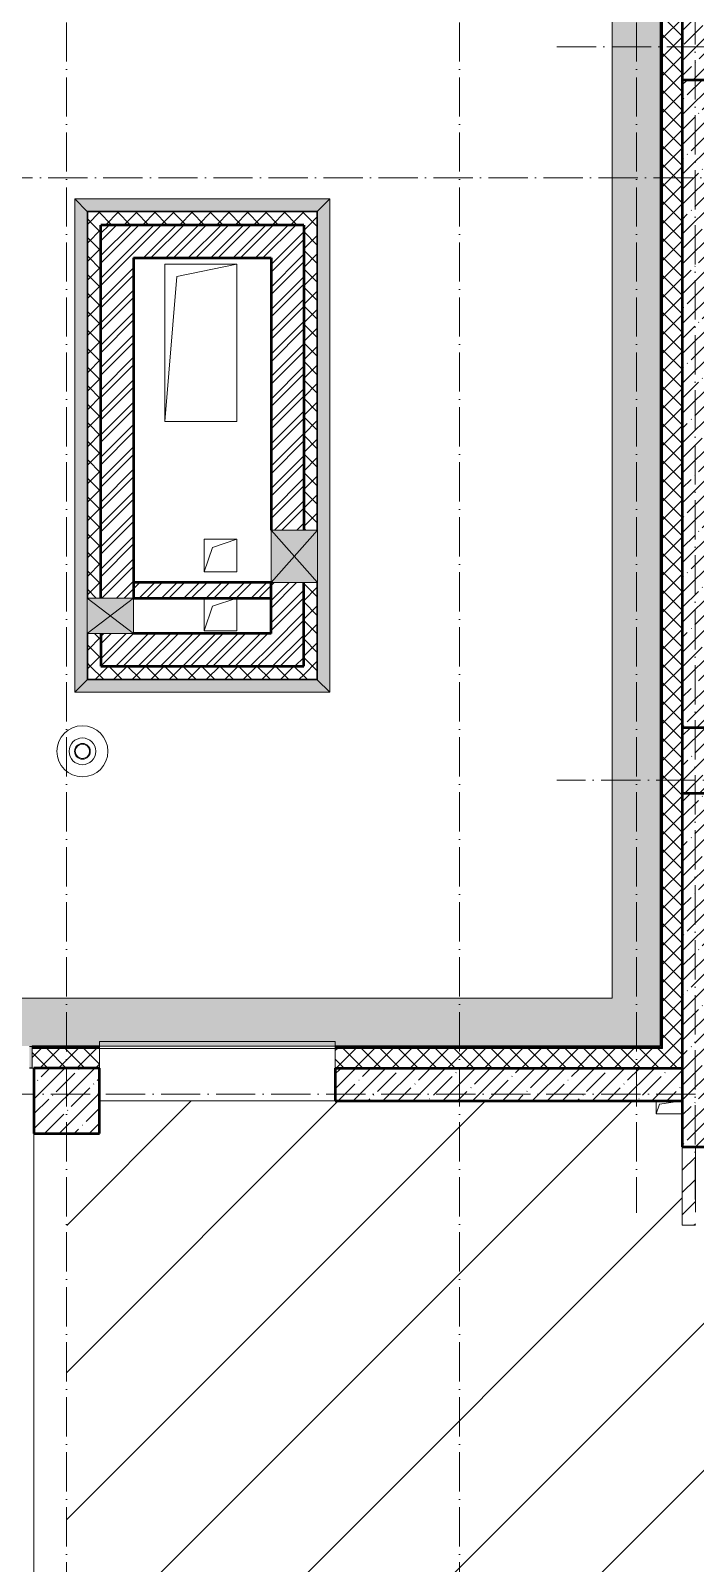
# Model space of a CAD drawing. Header units: millimetres. Extents: x -17017 to 628417, y -109036 to 199237.
# Drawn here: x 88485 to 93560, y 127712 to 139420 of the extents above; entities that cross this region are included whole.
import ezdxf

# ---------------------------------------------------------------- set-up
doc = ezdxf.new("R2010")
doc.units = ezdxf.units.MM
doc.linetypes.add('50_200_ШТРИХ_1Т_ш5_п1_п1_', pattern=[700, 500, -100, 0, -100])
for name, color, linetype, lineweight in [('3.1) ЖБ окна 1.2 м', 102, 'Continuous', 30), ('A-DETL-GENF-OTLN', 7, 'Continuous', 9), ('A-FLOR-____-OTLN', 7, 'Continuous', 9), ('A-GENM-____-OTLN', 7, 'Continuous', 9), ('A-GLAZ-____-OTLN', 7, 'Continuous', 9), ('A-WALL-____-MCUT-1', 7, 'Continuous', 9), ('A-WALL-____-MCUT-2', 7, 'Continuous', 50), ('A-WALL-____-OTLN', 7, 'Continuous', 9), ('A-WALL-____-PATT-1', 7, 'Continuous', 9), ('A-WALL-FNSH-MCUT-1', 7, 'Continuous', 9), ('S-COLS-____-MCUT', 7, 'Continuous', 50), ('S-COLS-____-OTLN', 7, 'Continuous', 9), ('S-GRID-____-OTLN-1', 7, '50_200_ШТРИХ_1Т_ш5_п1_п1_', 9), ('стяжа', 7, 'Continuous', 30)]:
    doc.layers.add(name, color=color, linetype=linetype, lineweight=lineweight)
doc.layers.add('A-GLAZ-____-OTLN-1', color=7, linetype='Continuous', lineweight=9, true_color=0xc0c0c0)
pattern_1 = [(45, (43259.71, 63713.66), (-70.71068, 70.71068), []), (135, (43259.71, 63713.66), (-70.71068, -70.71068), [])]
pattern_2 = [(45, (43259.71, 63713.66), (-114.04925, 114.04925), []), (45, (43373.76, 63713.66), (-114.04925, 114.04925), [201.612, -40.322, 3.353, -36.97])]
pattern_3 = [(45, (43259.71, 63713.66), (-85.53659, 85.53659), []), (45, (43316.74, 63713.66), (-85.53659, 85.53659), [])]

# ---------------------------------------------------------------- blocks, each defined once
blk = doc.blocks.new('BSC_Колонна _Прямоугольная - 500х800-V75-АР1_План отверстий 2 этажа в осях 1-64_Ю-ЯЯ')
at = {"layer": 'S-COLS-____-OTLN'}
h = blk.add_hatch(dxfattribs=at)
h.set_pattern_fill('FP_87', color=256, style=0, pattern_type=2)
h.set_pattern_definition([(315, (-75581.04, 50600), (114.04925, 114.04925), []), (315, (-75581.04, 50485.95), (114.04925, 114.04925), [201.613, -40.323, 3.353, -36.97])])
h.paths.add_polyline_path([(-250, -400), (250, -400), (250, 400), (-250, 400)], flags=0)
at = {"layer": 'S-COLS-____-MCUT'}
for p, q in [((250, 400), (-250, 400)), ((-250, 400), (-250, -400)), ((250, -400), (250, 400)), ((-250, -400), (250, -400))]:
    blk.add_line(p, q, dxfattribs=at)
blk = doc.blocks.new('BSC_Колонна _Прямоугольная - 500х800-V76-АР1_План отверстий 2 этажа в осях 1-64_Ю-ЯЯ')
at = {"layer": 'S-COLS-____-OTLN'}
h = blk.add_hatch(dxfattribs=at)
h.set_pattern_fill('FP_88', color=256, style=0, pattern_type=2)
h.set_pattern_definition([(315, (-70131.04, 50600), (114.04925, 114.04925), []), (315, (-70131.04, 50485.95), (114.04925, 114.04925), [201.613, -40.323, 3.353, -36.97])])
h.paths.add_polyline_path([(-250, -400), (250, -400), (250, 400), (-250, 400)], flags=0)
at = {"layer": 'S-COLS-____-MCUT'}
for p, q in [((250, 400), (-250, 400)), ((-250, 400), (-250, -400)), ((250, -400), (250, 400)), ((-250, -400), (250, -400))]:
    blk.add_line(p, q, dxfattribs=at)
blk = doc.blocks.new('BSC_Колонна _Прямоугольная - 500х500-V149-АР1_План отверстий 2 этажа в осях 1-64_Ю-ЯЯ')
at = {"layer": 'S-COLS-____-OTLN'}
h = blk.add_hatch(dxfattribs=at)
h.set_pattern_fill('FP_163', color=256, style=0, pattern_type=2)
h.set_pattern_definition([(45, (-45500, -67531.04), (-114.04925, 114.04925), []), (45, (-45385.95, -67531.04), (-114.04925, 114.04925), [201.613, -40.323, 3.353, -36.97])])
h.paths.add_polyline_path([(-250, -250), (250, -250), (250, 250), (-250, 250), (-250, 187)], flags=0)
at = {"layer": 'S-COLS-____-MCUT'}
for p, q in [((250, 250), (-250, 250)), ((-250, 250), (-250, -250)), ((250, -250), (250, 250)), ((-250, -250), (250, -250))]:
    blk.add_line(p, q, dxfattribs=at)
blk = doc.blocks.new('Отлив_СКБ - Отлив витража_СФТК-31884011-АР1_План отверстий 2 этажа в осях 1-64_Ю-ЯЯ')
at = {"layer": 'A-GLAZ-____-OTLN-1'}
for points in [[(1800, 2), (1800, 37), (0, 37), (0, 2), (1715, 2)], [(1715, 0), (1800, 0), (1800, 2), (0, 2), (0, 0)]]:
    blk.add_hatch(color=256, dxfattribs=at).paths.add_polyline_path(points, flags=0)
at = {"layer": 'A-GLAZ-____-OTLN'}
for p, q in [((0, 3), (0, 37)), ((1800, 37), (0, 37)), ((0, 2), (1800, 2)), ((1800, 37), (1800, 3)), ((1800, 0), (0, 0))]:
    blk.add_line(p, q, dxfattribs=at)
blk = doc.blocks.new('Кровельный аэратор - 143_Кровельный аэратор-15605992-АР1_План отверстий 2 этажа в осях 1-64_Ю-ЯЯ')
at = {"layer": 'A-GENM-____-OTLN'}
for radius, start, end in [(195, 360, 180), (195, 180, 360), (102, 360, 180), (102, 180, 360), (60, 360, 180), (60, 180, 360), (55, 360, 180), (55, 180, 360)]:
    blk.add_arc((0, 0), radius, start, end, dxfattribs=at)
blk = doc.blocks.new('Отлив_СКБ1 - Отлив_ТШ 50-30087073-АР1_План отверстий 2 этажа в осях 1-64_Ю-ЯЯ')
at = {"layer": 'A-GLAZ-____-OTLN-1'}
for points in [[(4965, 0), (4965, -2), (4985, -2), (4985, 0)], [(4965, -2), (4965, -165), (4985, -165), (4985, -2)], [(4965, -165), (4965, -170), (4450, -170), (4450, -204), (2650, -204), (2650, -170), (170, -170), (535, -535), (5180, -535), (5180, -170), (4985, -170), (4985, -165)]]:
    blk.add_hatch(color=256, dxfattribs=at).paths.add_polyline_path(points, flags=0)
at = {"layer": 'A-GLAZ-____-OTLN'}
for p, q in [((4965, 0), (4985, 0)), ((4985, -2), (4965, -2)), ((4985, -165), (4965, -165)), ((4985, -165), (4965, -165)), ((5180, -170), (5180, -535)), ((535, -535), (5180, -535))]:
    blk.add_line(p, q, dxfattribs=at)
blk = doc.blocks.new('Отлив_СКБ1 - Отлив_ТШ 50-30087418-АР1_План отверстий 2 этажа в осях 1-64_Ю-ЯЯ')
at = {"layer": 'A-GLAZ-____-OTLN-1'}
h = blk.add_hatch(color=256, dxfattribs=at)
h.paths.add_polyline_path([(17305, -170), (33, -170), (33, -535), (16940, -535), (17192, -283)], flags=0)
h.paths.add_polyline_path([(11, -283), (11, -170), (0, -170), (0, -535), (11, -535)], flags=0)
at = {"layer": 'A-GLAZ-____-OTLN'}
blk.add_line((33, -535), (16940, -535), dxfattribs=at)
blk = doc.blocks.new('AR_Отверстие прямоугольное _в плите_ - AR_Отверстие прямоугольное _в плите_-30510712-АР1_План отверстий 2 этажа в осях 1-64_Ю-ЯЯ')
at = {"layer": 'A-GENM-____-OTLN'}
for p, q in [((-100, 50), (-100, -50)), ((-100, -50), (-75, 25)), ((-75, 25), (100, 50)), ((-100, -50), (100, -50))]:
    blk.add_line(p, q, dxfattribs=at)
blk = doc.blocks.new('AR_Отверстие прямоугольное _в плите_ - AR_Отверстие прямоугольное _в плите_-V184-АР1_План отверстий 2 этажа в осях 1-64_Ю-ЯЯ')
at = {"layer": 'A-GENM-____-OTLN'}
for p, q in [((-125, 125), (-125, -125)), ((-63, 63), (125, 125)), ((125, -125), (125, 125)), ((-125, -125), (-63, 63)), ((-125, -125), (125, -125))]:
    blk.add_line(p, q, dxfattribs=at)
blk = doc.blocks.new('AR_Отверстие прямоугольное _в плите_ - AR_Отверстие прямоугольное _в плите_-V186-АР1_План отверстий 2 этажа в осях 1-64_Ю-ЯЯ')
at = {"layer": 'A-GENM-____-OTLN'}
for p, q in [((125, 125), (-125, 125)), ((-125, 125), (-125, -125)), ((-63, 63), (125, 125)), ((125, -125), (125, 125)), ((-125, -125), (-63, 63)), ((-125, -125), (125, -125))]:
    blk.add_line(p, q, dxfattribs=at)
blk = doc.blocks.new('AR_Отверстие прямоугольное _в плите_ - AR_Отверстие прямоугольное _в плите_-30602876-АР1_План отверстий 2 этажа в осях 1-64_Ю-ЯЯ')
at = {"layer": 'A-GENM-____-OTLN'}
for p, q in [((275, 600), (-275, 600)), ((-275, 600), (-275, -600)), ((-183, 508), (275, 600)), ((275, -600), (275, 600)), ((-275, -600), (-183, 508)), ((-275, -600), (275, -600))]:
    blk.add_line(p, q, dxfattribs=at)
blk = doc.blocks.new('AR_Отверстие прямоугольное _в стене__БезПР - AR_Отверстие прямоугольное _в стене__БезПР-31944103-АР1_План отверстий 2 этажа в осях 1-64_Ю-ЯЯ')
at = {"layer": 'A-GLAZ-____-OTLN'}
blk.add_hatch(color=256, dxfattribs=at).paths.add_polyline_path([(-135, 230), (-135, -125), (135, -125), (135, 230)], flags=0)
at = {"layer": 'A-DETL-GENF-OTLN'}
for p, q in [((-135, -125), (-135, 230)), ((-135, 230), (135, 230)), ((135, 230), (-135, -125)), ((-135, 230), (135, -125)), ((135, 230), (-135, 230)), ((-135, 230), (-135, -125)), ((135, 230), (135, -125)), ((135, -125), (135, 230)), ((135, -125), (-135, -125)), ((-135, -125), (135, -125))]:
    blk.add_line(p, q, dxfattribs=at)
blk = doc.blocks.new('AR_Отверстие прямоугольное _в стене_ - AR_Отверстие прямоугольное _в стене__ОВ-32491768-АР1_План отверстий 2 этажа в осях 1-64_Ю-ЯЯ')
at = {"layer": 'A-GLAZ-____-OTLN'}
blk.add_hatch(color=256, dxfattribs=at).paths.add_polyline_path([(200, 230), (-200, 230), (-200, -125), (200, -125)], flags=0)
at = {"layer": 'A-DETL-GENF-OTLN'}
for p, q in [((-200, -125), (-200, 230)), ((-200, 230), (200, 230)), ((200, 230), (-200, -125)), ((-200, 230), (200, -125)), ((200, 230), (-200, 230)), ((-200, 230), (-200, -125)), ((200, 230), (200, -125)), ((200, -125), (200, 230)), ((200, -125), (-200, -125)), ((-200, -125), (200, -125))]:
    blk.add_line(p, q, dxfattribs=at)
blk = doc.blocks.new('Отлив_СКБ1 - Отлив_Шахты-32492919-АР1_План отверстий 2 этажа в осях 1-64_Ю-ЯЯ')
at = {"layer": 'A-GLAZ-____-OTLN-1'}
blk.add_hatch(color=256, dxfattribs=at).paths.add_polyline_path([(1653, 103), (1749, 199), (-199, 199), (-103, 103), (-103, 105), (1653, 105)], flags=0)
at = {"layer": 'A-GLAZ-____-OTLN'}
for p, q in [((-103, 103), (-199, 199)), ((1749, 199), (-199, 199)), ((1749, 199), (1653, 103))]:
    blk.add_line(p, q, dxfattribs=at)
blk = doc.blocks.new('Отлив_СКБ1 - Отлив_Шахты-32489101-АР1_План отверстий 2 этажа в осях 1-64_Ю-ЯЯ')
at = {"layer": 'A-GLAZ-____-OTLN-1'}
blk.add_hatch(color=256, dxfattribs=at).paths.add_polyline_path([(3569, 199), (-199, 199), (-103, 103), (-103, 105), (3473, 105), (3473, 103), (3475, 105)], flags=0)
at = {"layer": 'A-GLAZ-____-OTLN'}
for p, q in [((-103, 103), (-199, 199)), ((3569, 199), (-199, 199)), ((3569, 199), (3473, 103))]:
    blk.add_line(p, q, dxfattribs=at)
blk = doc.blocks.new('2этаж')
at = {"layer": 'S-GRID-____-OTLN-1', "color": 251, "ltscale": 0.6, "true_color": 0x636466}
for p, q in [((29908.3, 549908.8), (29908.3, 512083.3)), ((32908.3, 549908.8), (32908.3, 511907.5)), ((34258.3, 549908.8), (34258.3, 525691.4)), ((34708.3, 549620.5), (34708.3, 525691.4)), ((33650.4, 534597), (88482.7, 534597)), ((18845.8, 533597), (88482.7, 533597)), ((88482.7, 528997), (33650.4, 528997)), ((88482.7, 526597), (-20260.4, 526597))]:
    blk.add_line(p, q, dxfattribs=at)

msp = doc.modelspace()

# ---------------------------------------------------------------- hatches: boundary and pattern name
at = {"layer": 'A-WALL-____-PATT-1'}
h = msp.add_hatch(dxfattribs=at)
h.set_pattern_fill('FP_1', color=256, style=0, pattern_type=2)
h.set_pattern_definition(pattern_1)
h.paths.add_polyline_path([(93310, 131495), (93460, 131495), (93460, 149625), (93310, 149625), (93310, 131645)], flags=0)
h = msp.add_hatch(dxfattribs=at)
h.set_pattern_fill('FP_13', color=256, style=0, pattern_type=2)
h.set_pattern_definition(pattern_2)
h.paths.add_polyline_path([(93710, 134095), (93710, 139045), (93460, 139045), (93460, 134095)], flags=0)
h = msp.add_hatch(dxfattribs=at)
h.set_pattern_fill('FP_1', color=256, style=0, pattern_type=2)
h.set_pattern_definition(pattern_1)
h.paths.add_polyline_path([(90570, 137935), (90670, 137935), (90670, 138035), (88920, 138035), (88920, 137935), (90083, 137935)], flags=0)
h = msp.add_hatch(dxfattribs=at)
h.set_pattern_fill('FP_1', color=256, style=0, pattern_type=2)
h.set_pattern_definition(pattern_1)
h.paths.add_polyline_path([(89020, 134565), (89020, 134815), (88920, 134815), (88920, 134565)], flags=0)
h.paths.add_polyline_path([(88920, 135085), (89020, 135085), (89020, 137935), (88920, 137935), (88920, 135468)], flags=0)
h = msp.add_hatch(dxfattribs=at)
h.set_pattern_fill('FP_3', color=256, style=0, pattern_type=2)
h.set_pattern_definition(pattern_3)
h.paths.add_polyline_path([(89200, 137685), (90570, 137685), (90570, 137935), (89020, 137935), (89020, 137685)], flags=0)
h = msp.add_hatch(dxfattribs=at)
h.set_pattern_fill('FP_1', color=256, style=0, pattern_type=2)
h.set_pattern_definition(pattern_1)
h.paths.add_polyline_path([(90570, 134465), (90670, 134465), (90670, 135205), (90570, 135205), (90570, 134565)], flags=0)
h.paths.add_polyline_path([(90670, 135605), (90670, 137935), (90570, 137935), (90570, 135605), (90634, 135605)], flags=0)
h = msp.add_hatch(dxfattribs=at)
h.set_pattern_fill('FP_3', color=256, style=0, pattern_type=2)
h.set_pattern_definition(pattern_3)
h.paths.add_polyline_path([(89200, 135085), (89270, 135085), (89270, 137685), (89020, 137685), (89020, 135085)], flags=0)
h = msp.add_hatch(dxfattribs=at)
h.set_pattern_fill('FP_3', color=256, style=0, pattern_type=2)
h.set_pattern_definition(pattern_3)
h.paths.add_polyline_path([(90525, 134565), (90570, 134565), (90570, 135205), (90320, 135205), (90320, 134565)], flags=0)
h.paths.add_polyline_path([(90320, 135605), (90570, 135605), (90570, 137685), (90320, 137685), (90320, 137082)], flags=0)
h = msp.add_hatch(dxfattribs=at)
h.set_pattern_fill('FP_3', color=256, style=0, pattern_type=2)
h.set_pattern_definition(pattern_3)
h.paths.add_polyline_path([(90320, 135085), (90320, 135205), (89270, 135205), (89270, 135085), (90083, 135085)], flags=0)
h = msp.add_hatch(dxfattribs=at)
h.set_pattern_fill('FP_3', color=256, style=0, pattern_type=2)
h.set_pattern_definition(pattern_3)
h.paths.add_polyline_path([(89200, 134565), (90320, 134565), (90320, 134815), (89020, 134815), (89020, 134565)], flags=0)
h = msp.add_hatch(dxfattribs=at)
h.set_pattern_fill('FP_1', color=256, style=0, pattern_type=2)
h.set_pattern_definition(pattern_1)
h.paths.add_polyline_path([(90083, 134465), (90570, 134465), (90570, 134565), (88920, 134565), (88920, 134465), (89200, 134465)], flags=0)
h = msp.add_hatch(dxfattribs=at)
h.set_pattern_fill('FP_13', color=256, style=0, pattern_type=2)
h.set_pattern_definition(pattern_2)
h.paths.add_polyline_path([(93710, 130895), (93710, 133595), (93460, 133595), (93460, 130895), (93618, 130895)], flags=0)
h = msp.add_hatch(dxfattribs=at)
h.set_pattern_fill('FP_1', color=256, style=0, pattern_type=2)
h.set_pattern_definition(pattern_1)
h.paths.add_polyline_path([(92735, 131495), (93310, 131495), (93310, 131645), (90810, 131645), (90810, 131495)], flags=0)
h.paths.add_polyline_path([(88758, 131495), (89010, 131495), (89010, 131645), (88495, 131645), (88495, 131495), (88537, 131495)], flags=0)
h = msp.add_hatch(dxfattribs=at)
h.set_pattern_fill('FP_13', color=256, style=0, pattern_type=2)
h.set_pattern_definition(pattern_2)
h.paths.add_polyline_path([(93460, 131245), (93460, 131495), (90810, 131495), (90810, 131245), (92735, 131245)], flags=0)
h = msp.add_hatch(dxfattribs=at)
h.set_pattern_fill('FP_4', color=256, style=0, pattern_type=2)
h.set_pattern_definition([(45, (43259.71, 63713.66), (-84.85281, 84.85281), [])])
h.paths.add_polyline_path([(93560, 130295), (93560, 130895), (93460, 130895), (93460, 130295)], flags=0)
at = {"layer": 'стяжа'}
h = msp.add_hatch(dxfattribs=at)
h.set_pattern_fill('ANSI31', color=5, scale=250)
h.paths.add_polyline_path([(117700, 133595), (117160, 133595), (112460, 133595), (111960, 133595), (111760, 133595), (111760, 133145), (111534, 133145), (111534, 133139), (111086, 133139), (110960, 133145), (110960, 133595), (107510, 133595), (107510, 133095), (107010, 133095), (107010, 131395), (107510, 131395), (107510, 130895), (107010, 130895), (106510, 130895), (105210, 130895), (104210, 130895), (103210, 130895), (102711, 130895), (102511, 130895), (102060, 130895), (100360, 130895), (100360, 130095), (100085, 130095), (99185, 130095), (98910, 130095), (98910, 130895), (97560, 130895), (97061, 130895), (96861, 130895), (96410, 130895), (96060, 130895), (96060, 130295), (95960, 130295), (95910, 130295), (95910, 130395), (94810, 130395), (94810, 130295), (94510, 130295), (93560, 130295), (93460, 130295), (93460, 130895), (93460, 131145), (93260, 131145), (93260, 131245), (90810, 131245), (89010, 131245), (89010, 130995), (88760, 130995), (88760, 126895), (89010, 126895), (89335, 126895), (89335, 126901), (89410, 126901), (89845, 126895), (90695, 126895), (91035, 126895), (91035, 126901), (91104, 126901), (91110, 126901), (91185, 126901), (91510, 126895), (92010, 126895), (93635, 126895), (93635, 126901), (93710, 126901), (93716, 126901), (93785, 126901), (93870, 126895), (94270, 126895), (94410, 126895), (94410, 126901), (94485, 126901), (94635, 126895), (94635, 126901), (94710, 126901), (94890, 126895), (95190, 126895), (95410, 126895), (95410, 126901), (95485, 126901), (95635, 126895), (95635, 126901), (95710, 126901), (96410, 126895), (96410, 126901), (96485, 126901), (96635, 126895), (96635, 126901), (96710, 126901), (97410, 126895), (97410, 126901), (97510, 126901), (97510, 126895), (98010, 126895), (98335, 126895), (98335, 126901), (98410, 126901), (98760, 126895), (99610, 126895), (100035, 126895), (100035, 126901), (100104, 126901), (100110, 126901), (100185, 126901), (100510, 126895), (101010, 126895), (101510, 126895), (102010, 126895), (103735, 126895), (103735, 126901), (103810, 126901), (103816, 126901), (103840, 126895), (103810, 126895), (103810, 126855), (103815, 126855), (103815, 126695), (105610, 126695), (105610, 126764), (105610, 126826), (105610, 126901), (105685, 126901), (106510, 126895), (107010, 126895), (107535, 126895), (107535, 126901), (107610, 126901), (107616, 126901), (107685, 126901), (108335, 126895), (108585, 126895), (108685, 126895), (108685, 126901), (108754, 126901), (108760, 126901), (108835, 126901), (109960, 126895), (110410, 126895), (112010, 126895), (112510, 126895), (114835, 126895), (114835, 126901), (114910, 126901), (114916, 126901), (114985, 126901), (116510, 126895), (116510, 126901), (116585, 126901), (117700, 126897)])
h.paths.add_polyline_path([(111960, 130895), (111960, 131395), (112460, 131395), (112460, 130895)], flags=16)
h.paths.add_polyline_path([(113310, 124995), (113304, 124995), (113304, 125070), (113310, 126695), (112510, 126695), (112510, 126645), (112010, 126645), (110410, 126645), (110210, 126645), (110210, 119395), (110210, 119145), (111210, 119145), (112260, 119145), (112260, 120995), (112260, 122545), (112260, 122795), (113310, 122795), (113310, 123320), (113304, 123320), (113304, 123395)])
h.paths.add_polyline_path([(117710, 126695), (116585, 126695), (116585, 126689), (116510, 126689), (114985, 126693), (114985, 126689), (114916, 126689), (114910, 126689), (114835, 126689), (114310, 126691), (114310, 126620), (114310, 125770), (114310, 125195), (114210, 125195), (114160, 125195), (113710, 125195), (113660, 125195), (113510, 125195), (113510, 125070), (113516, 125070), (113516, 124995), (113510, 123395), (113516, 123395), (113516, 123320), (113510, 122795), (117710, 122795)])

# ---------------------------------------------------------------- linework, layer by layer
at = {"layer": 'A-FLOR-____-OTLN'}
for p, q in [((89510, 137635), (90060, 137635)), ((89510, 136435), (89510, 137635)), ((90060, 137635), (90060, 136435)), ((90060, 136435), (89510, 136435)), ((89810, 135535), (90060, 135535)), ((89810, 135285), (89810, 135535)), ((90060, 135535), (90060, 135285)), ((90060, 135285), (89810, 135285)), ((89810, 134835), (89810, 135085)), ((90060, 135085), (90060, 134835)), ((90060, 134835), (89810, 134835)), ((88510, 130995), (88510, 126895))]:
    msp.add_line(p, q, dxfattribs=at)
at = {"layer": 'A-WALL-____-MCUT-1'}
for p, q in [((93298, 149645), (93298, 131657)), ((93304, 149645), (93304, 131651)), ((88917, 138040), (88915, 138040)), ((88915, 138040), (88915, 138038)), ((90675, 138038), (88915, 138038)), ((88917, 138035), (88915, 138035)), ((88917, 138040), (88917, 135085)), ((90670, 138035), (88920, 138035)), ((88920, 138035), (88920, 135085)), ((90670, 135605), (90670, 138035)), ((90675, 138040), (90673, 138040)), ((90673, 135605), (90673, 138040)), ((90675, 138035), (90673, 138035)), ((90675, 138038), (90675, 138040)), ((90670, 134465), (90670, 135205)), ((90673, 134460), (90673, 135205)), ((88917, 134815), (88917, 134460)), ((88920, 134815), (88920, 134465)), ((88915, 134465), (88917, 134465)), ((88915, 134462), (90675, 134462)), ((88915, 134462), (88915, 134460)), ((88915, 134460), (88917, 134460)), ((88920, 134465), (90670, 134465)), ((90670, 134462), (90670, 134460)), ((90673, 134460), (90675, 134460)), ((90675, 134460), (90675, 134462)), ((89010, 131657), (88495, 131657)), ((89010, 131651), (88495, 131651)), ((88495, 131645), (88495, 131495)), ((89010, 131495), (89010, 131645)), ((93298, 131657), (90810, 131657)), ((93304, 131651), (90810, 131651)), ((90810, 131645), (90810, 131495)), ((88495, 131495), (88510, 131495))]:
    msp.add_line(p, q, dxfattribs=at)
at = {"layer": 'A-WALL-____-MCUT-2'}
for p, q in [((93460, 139045), (93460, 134095)), ((90570, 137935), (89020, 137935)), ((89020, 135085), (89020, 137935)), ((90570, 137935), (90570, 135605)), ((89270, 137685), (90320, 137685)), ((89270, 137685), (89270, 135085)), ((90320, 137685), (90320, 135605)), ((90320, 135205), (89270, 135205)), ((90320, 134815), (90320, 135205)), ((90570, 134565), (90570, 135205)), ((89270, 135085), (90320, 135085)), ((89020, 134815), (89020, 134565)), ((90320, 134815), (89270, 134815)), ((89020, 134565), (90570, 134565)), ((93460, 133595), (93460, 130895)), ((90810, 131495), (93460, 131495)), ((90810, 131495), (90810, 131245)), ((90810, 131245), (93460, 131245)), ((93460, 130895), (96410, 130895))]:
    msp.add_line(p, q, dxfattribs=at)
at = {"layer": 'A-WALL-____-OTLN'}
for p, q in [((89010, 131645), (90810, 131645)), ((90810, 131245), (89010, 131245))]:
    msp.add_line(p, q, dxfattribs=at)
at = {"layer": 'A-WALL-FNSH-MCUT-1'}
for p, q in [((93310, 131645), (93310, 149645)), ((93290, 149008), (93290, 131665)), ((88915, 138038), (88915, 135085)), ((90673, 138040), (88917, 138040)), ((90675, 135605), (90675, 138038)), ((90675, 134462), (90675, 135205)), ((88915, 134815), (88915, 134462)), ((88917, 134460), (90673, 134460)), ((89010, 131665), (88495, 131665)), ((88495, 131665), (88495, 131645)), ((88495, 131645), (89010, 131645)), ((89010, 131645), (89010, 131665)), ((93290, 131665), (90810, 131665)), ((90810, 131665), (90810, 131645)), ((90810, 131645), (93310, 131645)), ((93460, 130895), (93460, 130295)), ((93560, 130395), (93560, 130895)), ((93460, 130295), (93560, 130295))]:
    msp.add_line(p, q, dxfattribs=at)

# ---------------------------------------------------------------- block references
at = {"layer": '3.1) ЖБ окна 1.2 м'}
msp.add_blockref('2этаж', (58851, -395302), dxfattribs=at)
at = {"layer": 'A-GENM-____-OTLN'}
for name, p in [('AR_Отверстие прямоугольное _в плите_ - AR_Отверстие прямоугольное _в плите_-30602876-АР1_План отверстий 2 этажа в осях 1-64_Ю-ЯЯ', (89785, 137035)), ('AR_Отверстие прямоугольное _в плите_ - AR_Отверстие прямоугольное _в плите_-V186-АР1_План отверстий 2 этажа в осях 1-64_Ю-ЯЯ', (89935, 135410)), ('AR_Отверстие прямоугольное _в плите_ - AR_Отверстие прямоугольное _в плите_-V184-АР1_План отверстий 2 этажа в осях 1-64_Ю-ЯЯ', (89935, 134960)), ('Кровельный аэратор - 143_Кровельный аэратор-15605992-АР1_План отверстий 2 этажа в осях 1-64_Ю-ЯЯ', (88880, 133915)), ('AR_Отверстие прямоугольное _в плите_ - AR_Отверстие прямоугольное _в плите_-30510712-АР1_План отверстий 2 этажа в осях 1-64_Ю-ЯЯ', (93360, 131195))]:
    msp.add_blockref(name, p, dxfattribs=at)
at = {"layer": 'A-GLAZ-____-OTLN'}
for name, p, rotation in [('Отлив_СКБ1 - Отлив_ТШ 50-30087418-АР1_План отверстий 2 этажа в осях 1-64_Ю-ЯЯ', (93460, 148970), 269.999999999998), ('Отлив_СКБ1 - Отлив_Шахты-32489101-АР1_План отверстий 2 этажа в осях 1-64_Ю-ЯЯ', (89020, 134565), 89.99999999999986), ('Отлив_СКБ1 - Отлив_Шахты-32489101-АР1_План отверстий 2 этажа в осях 1-64_Ю-ЯЯ', (90570, 137935), 269.9999999999998), ('AR_Отверстие прямоугольное _в стене_ - AR_Отверстие прямоугольное _в стене__ОВ-32491768-АР1_План отверстий 2 этажа в осях 1-64_Ю-ЯЯ', (90445, 135405), 270), ('AR_Отверстие прямоугольное _в стене__БезПР - AR_Отверстие прямоугольное _в стене__БезПР-31944103-АР1_План отверстий 2 этажа в осях 1-64_Ю-ЯЯ', (89145, 134950), 90), ('Отлив_СКБ1 - Отлив_Шахты-32492919-АР1_План отверстий 2 этажа в осях 1-64_Ю-ЯЯ', (90570, 134565), 180), ('Отлив_СКБ1 - Отлив_ТШ 50-30087073-АР1_План отверстий 2 этажа в осях 1-64_Ю-ЯЯ', (93460, 131495), 180)]:
    msp.add_blockref(name, p, dxfattribs=dict(at, rotation=rotation))
for name, p in [('Отлив_СКБ1 - Отлив_Шахты-32492919-АР1_План отверстий 2 этажа в осях 1-64_Ю-ЯЯ', (89020, 137935)), ('Отлив_СКБ - Отлив витража_СФТК-31884011-АР1_План отверстий 2 этажа в осях 1-64_Ю-ЯЯ', (89010, 131662))]:
    msp.add_blockref(name, p, dxfattribs=at)
at = {"layer": 'S-COLS-____-OTLN', "rotation": 89.9999999999999}
for name, p in [('BSC_Колонна _Прямоугольная - 500х800-V75-АР1_План отверстий 2 этажа в осях 1-64_Ю-ЯЯ', (93860, 139295)), ('BSC_Колонна _Прямоугольная - 500х800-V76-АР1_План отверстий 2 этажа в осях 1-64_Ю-ЯЯ', (93860, 133845))]:
    msp.add_blockref(name, p, dxfattribs=at)
at = {"layer": 'S-COLS-____-OTLN'}
msp.add_blockref('BSC_Колонна _Прямоугольная - 500х500-V149-АР1_План отверстий 2 этажа в осях 1-64_Ю-ЯЯ', (88760, 131245), dxfattribs=at)

doc.saveas('drawing.dxf')
